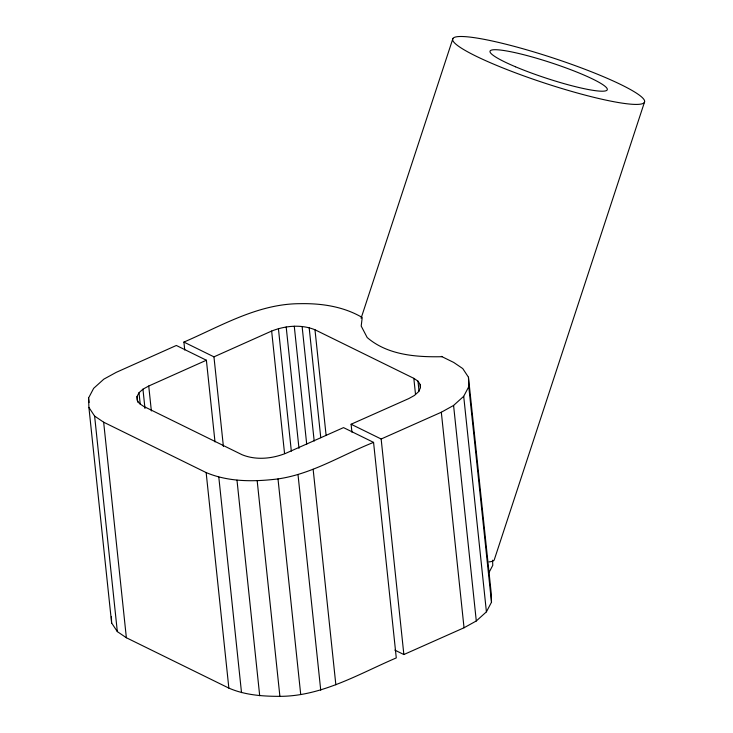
<?xml version="1.0" encoding="UTF-8"?>
<svg xmlns="http://www.w3.org/2000/svg" width="733" height="733" viewBox="0 0 733 733"><rect width="100%" height="100%" fill="white"/><g stroke="black" fill="none" stroke-linecap="round" stroke-linejoin="round"><path stroke-width="1.1" d="M361.094 318.259L452.912 38.537M644.417 102.354A100.989 13.24 18.2 0 1 494.354 64.44A100.989 13.24 18.2 0 1 507.227 44.539A100.989 13.24 18.2 0 1 644.417 102.354L494.207 560.003A100.989 13.24 18.2 0 1 489.012 561.89M488.654 573.224L492.778 565.317L492.567 560.195M206.385 360.233L148.735 386.016L142.944 389.186L139.013 392.732L137.053 396.471L137.172 400.145L139.389 403.498L143.54 406.311L242.082 454.735C255.936 460.379 271.906 458.794 285.577 453.397L343.52 427.614L373.564 442.384L396.278 657.913C358.794 673.957 321.961 696.24 279.896 696.35C262.597 696.35 244.904 695.113 228.861 688.104L126.369 637.747L117.326 631.608L111.618 622.958L88.904 407.429L88.583 397.973L93.65 388.343L103.848 379.144L116.263 372.337L176.341 345.472L206.385 360.233L214.998 441.907M351.941 432.186L351.098 424.242L381.151 439.003L441.321 412.239L453.58 405.441L463.705 396.306L468.781 386.685L468.46 377.22L462.752 368.571L453.709 362.441L441.367 356.375M394.849 650.107L403.865 654.542L464.035 627.769L476.294 620.979L486.419 611.844L491.495 602.214L491.174 592.75L468.46 377.22M184.743 350.026L183.91 342.082C221.219 325.974 257.934 303.764 299.879 303.682C321.402 303.224 343.411 306.458 362.221 317.49L361.204 326.075L367.178 337.519C387.574 355.139 416.207 357.228 442.036 356.705M183.91 342.082L213.954 356.852L271.65 331.05C285.274 325.69 301.19 324.142 314.979 329.768L413.824 378.338L417.975 381.151L420.192 384.504L420.43 386.777M351.098 424.242L408.794 398.578L414.411 395.463L418.341 391.917L420.311 388.178L420.192 384.504M88.904 407.429L94.612 416.078L103.655 422.208L206.147 472.574C228.751 482.112 254.039 481.856 277.999 478.924C312.212 474.004 341.917 454.927 373.564 442.384M468.781 386.685L491.495 602.214M463.705 396.306L486.419 611.844M453.58 405.441L476.294 620.979M441.321 412.239L464.035 627.769M417.975 381.151L419.047 391.358M413.824 378.338L415.501 394.217M381.151 439.003L403.865 654.542M314.979 329.768L326.093 435.265M309.17 327.688L320.77 437.72M302.115 326.487L314.182 441.055M313.138 469.267L335.851 684.796M294.272 326.24L306.706 444.216M286.191 326.982L298.982 448.358M298.019 474.654L320.733 690.184M278.421 328.641L291.331 451.152M271.65 331.05L284.56 453.562M277.999 478.924L300.713 694.463M257.182 480.821L279.896 696.35M236.988 480.197L259.702 695.727M213.954 356.852L223.4 446.47M218.8 477.101L241.514 692.639M206.147 472.574L228.861 688.104M148.735 386.016L151.364 410.966M142.944 389.186L144.978 408.473M139.013 392.732L140.214 404.075M137.053 396.471L137.648 402.142M103.655 422.208L126.369 637.747M94.612 416.078L117.326 631.608M88.583 397.973L89.059 402.509M111.407 616.655L111.618 622.958M515.482 66.776A61.7 8.09 18.2 0 0 607.171 89.939A61.7 8.09 18.2 0 0 523.344 54.618A61.7 8.09 18.2 0 0 515.482 66.776"/></g></svg>
